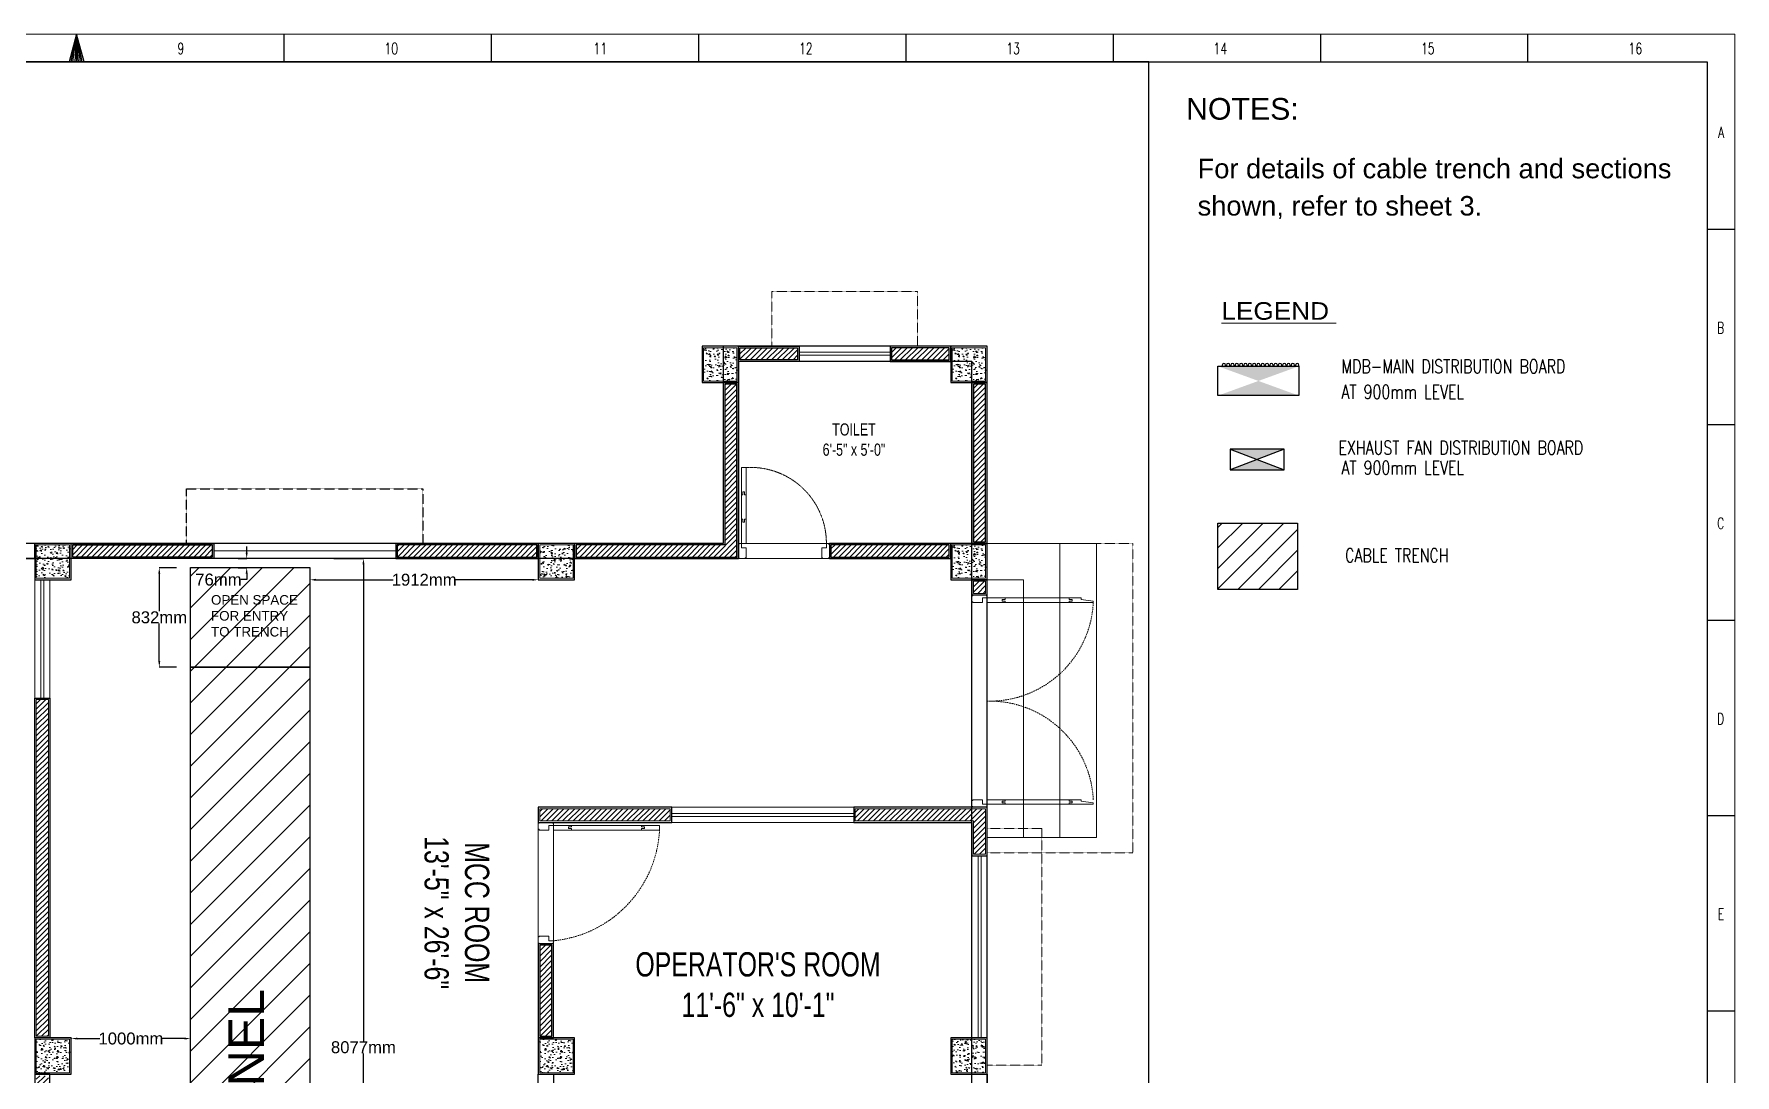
# Model space of a CAD drawing. Header units: inches. Extents: x -105538 to 282818, y -14900 to 167410.
# Drawn here: x -55715 to -41470, y 14316 to 23033 of the extents above; entities that cross this region are included whole.
import ezdxf

# ---------------------------------------------------------------- set-up
doc = ezdxf.new("R2010")
doc.units = ezdxf.units.IN
doc.header["$MEASUREMENT"] = 0
for name, pattern in [('DASH', [0.35, 0.25, -0.1]), ('DASHED', [0.75, 0.5, -0.25]), ('PHANTOMX2', [5, 2.5, -0.5, 0.5, -0.5, 0.5, -0.5])]:
    doc.linetypes.add(name, pattern=pattern)
doc.layers.get('Defpoints').update_dxf_attribs({"lineweight": 0})
for name, color, linetype in [('COLLUM', 1, 'Continuous'), ('Panels', 1, 'Continuous'), ('TEG BORDER', 7, 'Continuous'), ('wall 05', 3, 'Continuous')]:
    doc.layers.add(name, color=color, linetype=linetype)
for name, color, linetype, lineweight in [('dim-8', 18, 'Continuous', 15), ('DOOR', 115, 'Continuous', 15), ('E-Legend', 7, 'Continuous', 30), ('E-MDB', 1, 'Continuous', 30), ('Glass', 142, 'Continuous', 9), ('grid', 9, 'Continuous', 13), ('HACTH', 8, 'Continuous', 9), ('Parapet', 6, 'Continuous', 15), ('Plaster Line', 5, 'Continuous', 15), ('Stair', 86, 'Continuous', 18), ('Sunshed', 5, 'Continuous', 15), ('WINDOW', 140, 'Continuous', 9)]:
    doc.layers.add(name, color=color, linetype=linetype, lineweight=lineweight)
doc.styles.get("Standard").update_dxf_attribs({"font": 'arial.ttf'})
doc.styles.add('Swiss721', font='swisscl.ttf')
doc.styles.add('TAVE1', font='ROMANS.shx', dxfattribs={"width": 0.75})
doc.styles.add('TEG BORDER', font='txt_qlt.shx', dxfattribs={"width": 0.7, "bigfont": 'hztxt.shx'})
doc.styles.add('TIMES', font='ARIALN.TTF')
doc.dimstyles.get("Standard").update_dxf_attribs({"dimtxt": 100, "dimasz": 50, "dimexe": 0.18, "dimexo": 0.0625, "dimgap": 0.09, "dimtad": 0, "dimtih": 1, "dimtoh": 1, "dimdec": 0, "dimzin": 0, "dimdsep": 46, "dimtxsty": 'Standard', "dimcen": 0.09, "dimadec": 0, "dimazin": 0, "dimtfac": 1, "dimtdec": 0, "dimtofl": 0, "dimtmove": 0, "dimatfit": 3, "dimfxl": 1, "dimtolj": 1, "dimtzin": 0, "dimarcsym": 0})
pattern_1 = [(45, (-3609729.135, -4345415.175), (-22.4506403, 22.4506403), [])]

# ---------------------------------------------------------------- blocks, each defined once
blk = doc.blocks.new('A$C0AFB10A6')
at = {"layer": 'Defpoints'}
for points in [[(0.25, 72), (0.25, 71.75), (0, 71.75), (0, 72)], [(5, 72), (5, 71.75), (4.75, 71.75), (4.75, 72)], [(0.25, 2), (0.25, 2.25), (0, 2.25), (0, 2)], [(5, 2), (5, 2.25), (4.75, 2.25), (4.75, 2)]]:
    blk.add_lwpolyline(points, close=True, dxfattribs=at)
at = {"layer": 'DOOR'}
for points in [[(5, 71), (3.5, 71), (3.5, 69.5), (0.25, 69.5), (0.25, 69.75), (0, 69.75), (0, 71.75), (0.25, 71.75), (0.25, 72), (4.75, 72), (4.75, 71.75), (5, 71.75), (5, 71)], [(10, 70.25), (10, 70), (11, 70), (11, 69.5), (5, 69.5), (5, 71), (11, 71), (11, 70.5), (10, 70.5), (10, 70.25), (10, 70.5), (11, 70.5), (11, 71), (32, 71), (32, 70.5), (33, 70.5), (33, 70), (32, 70), (32, 69.5), (11, 69.5), (40, 69.5), (40, 70), (35.99, 70.5), (35.99, 71), (32, 71)], [(5, 3), (3.5, 3), (3.5, 4.5), (0.25, 4.5), (0.25, 4.25), (0, 4.25), (0, 2.25), (0.25, 2.25), (0.25, 2), (4.75, 2), (4.75, 2.25), (5, 2.25), (5, 3)], [(10, 3.75), (10, 3.5), (11, 3.5), (11, 3), (5, 3), (5, 4.5), (11, 4.5), (11, 4), (10, 4), (10, 3.75), (10, 4), (11, 4), (11, 4.5), (32, 4.5), (32, 4), (33, 4), (33, 3.5), (32, 3.5), (32, 3), (11, 3), (40, 3), (40, 3.5), (35.99, 4), (35.99, 4.5), (32, 4.5)]]:
    blk.add_lwpolyline(points, dxfattribs=at)
at = {"layer": 'DOOR', "linetype": 'DASHED', "lineweight": 0}
for centre, start, end in [((5.83, 71.2), 268.6039, 357.1539), ((5.83, 2.8), 2.8461, 91.3961)]:
    blk.add_arc(centre, 34.21, start, end, dxfattribs=at)
at = {"layer": 'HACTH', "lineweight": 0, "ltscale": 10}
for p, q in [((0, 3.03), (0, 69.75)), ((5, 3), (5, 71))]:
    blk.add_line(p, q, dxfattribs=at)
blk = doc.blocks.new('A$C5AAA0143')
at = {"layer": 'Defpoints'}
for points in [[(-39.75, 5), (-40, 5), (-40, 4.75), (-39.75, 4.75)], [(-39.75, 0.25), (-40, 0.25), (-40, 0), (-39.75, 0)], [(0, 5), (-0.25, 5), (-0.25, 4.75), (0, 4.75)], [(0, 0.25), (-0.25, 0.25), (-0.25, 0), (0, 0)]]:
    blk.add_lwpolyline(points, close=True, dxfattribs=at)
at = {"layer": 'DOOR'}
for points in [[(-1.75, 10), (-2, 10), (-2, 11), (-2.5, 11), (-2.5, 5), (-1, 5), (-1, 11), (-1.5, 11), (-1.5, 10), (-1.75, 10), (-1.5, 10), (-1.5, 11), (-1, 11), (-1, 33.99), (-1.5, 33.99), (-1.5, 34.99), (-2, 34.99), (-2, 33.99), (-2.5, 33.99), (-2.5, 11), (-2.5, 39.99), (-1, 39.99), (-1, 33.99)], [(-39, 5), (-39, 3.5), (-37.5, 3.5), (-37.5, 0.25), (-37.75, 0.25), (-37.75, 0), (-39.75, 0), (-39.75, 0.25), (-40, 0.25), (-40, 4.75), (-39.75, 4.75), (-39.75, 5), (-39, 5)], [(-1, 5), (-1, 3.5), (-2.5, 3.5), (-2.5, 0.25), (-2.25, 0.25), (-2.25, 0), (-0.25, 0), (-0.25, 0.25), (0, 0.25), (0, 4.75), (-0.25, 4.75), (-0.25, 5), (-1, 5)]]:
    blk.add_lwpolyline(points, dxfattribs=at)
at = {"layer": 'DOOR', "linetype": 'DASHED', "lineweight": 0}
blk.add_arc((-0.49, 1.36), 38.68, 92.9729, 174.603, dxfattribs=at)
at = {"layer": 'HACTH', "lineweight": 0, "ltscale": 10}
for p, q in [((-1.5, 5), (-39, 5)), ((-2.25, 0), (-37.75, 0))]:
    blk.add_line(p, q, dxfattribs=at)
blk = doc.blocks.new('252 BORDER A2')
for p, q in [((297, 420), (297, 415)), ((334.12, 420), (334.12, 415)), ((371.25, 420), (371.25, 415)), ((408.37, 420), (408.37, 415)), ((445.5, 420), (445.5, 415)), ((482.62, 420), (482.62, 415)), ((519.75, 420), (519.75, 415)), ((556.87, 420), (556.87, 415)), ((594, 385), (589, 385)), ((594, 350), (589, 350)), ((594, 315), (589, 315)), ((594, 280), (589, 280)), ((594, 245), (589, 245))]:
    blk.add_line(p, q)
at = {"linetype": 'Continuous'}
blk.add_line((489, 415), (5, 415), dxfattribs=at)
at = {"color": 5, "lineweight": 15}
blk.add_lwpolyline([(0, 420), (594, 420), (594, 0), (0, 0)], close=True, dxfattribs=at)
blk.add_lwpolyline([(297, 420), (295.66, 415), (298.34, 415), (297, 420), (296, 415), (296.33, 415), (297, 420), (296.67, 415), (297.33, 415), (297, 420), (297.67, 415), (298, 415), (297, 420)])
blk.add_lwpolyline([(5, 415), (589, 415), (589, 5), (5, 5)], close=True)
at = {"layer": 'TEG BORDER'}
blk.add_line((489, 116), (489, 415), dxfattribs=at)
at = {"char_height": 2, "width": 2, "style": 'TEG BORDER'}
for s, insert, attachment_point in [('9', (315.05, 418.41), 1), ('\\pi2.2204e-016;10', (352.17, 418.41), 1), ('\\pi0.3;11', (389.3, 418.41), 1), ('\\pi2.2204e-016;12', (426.42, 418.41), 1), ('\\pi2.2204e-016;13', (463.55, 418.41), 1), ('\\pi-0.033333;14', (500.67, 418.41), 1), ('\\pi2.2204e-016;15', (537.8, 418.41), 1), ('\\pi0.033333;16', (574.92, 418.41), 1), ('A', (592.09, 403.39), 3), ('B', (592.09, 368.39), 3), ('C', (592.09, 333.39), 3), ('D', (592.09, 298.39), 3), ('E', (592.09, 263.39), 3)]:
    blk.add_mtext(s, dxfattribs=dict(at, insert=insert, attachment_point=attachment_point))
blk = doc.blocks.new('*D20')
at = {"color": 0, "lineweight": -2, "transparency": 16777216}
for p, q in [((-53404, 18463), (-53404, 18463)), ((-53354, 18463), (-52708, 18463)), ((-51543, 18463), (-52189, 18463)), ((-51493, 18463), (-51493, 18463))]:
    blk.add_line(p, q, dxfattribs=at)
at = {"color": 0, "transparency": 16777216}
for points in [[(-53354, 18471), (-53354, 18454), (-53404, 18463)], [(-51543, 18471), (-51543, 18454), (-51493, 18463)]]:
    blk.add_solid(points, dxfattribs=at)
at = {"layer": 'Defpoints', "color": 0, "transparency": 16777216}
for p in [(-53404, 18463), (-51493, 18463), (-51493, 18463)]:
    blk.add_point(p, dxfattribs=at)
at = {"color": 0, "transparency": 16777216, "insert": (-52448, 18463), "char_height": 100, "attachment_point": 5}
blk.add_mtext('\\A1;1912mm', dxfattribs=at)
blk = doc.blocks.new('*D22')
at = {"color": 0, "lineweight": -2, "transparency": 16777216}
for p, q in [((-54521, 18564), (-54666, 18564)), ((-54666, 18514), (-54666, 18199)), ((-54666, 17782), (-54666, 18097)), ((-54523, 17732), (-54666, 17732))]:
    blk.add_line(p, q, dxfattribs=at)
at = {"color": 0, "transparency": 16777216}
for points in [[(-54675, 18514), (-54658, 18514), (-54666, 18564)], [(-54675, 17782), (-54658, 17782), (-54666, 17732)]]:
    blk.add_solid(points, dxfattribs=at)
at = {"layer": 'Defpoints', "color": 0, "transparency": 16777216}
for p in [(-54521, 18564), (-54666, 17732), (-54523, 17732)]:
    blk.add_point(p, dxfattribs=at)
at = {"color": 0, "transparency": 16777216, "insert": (-54666, 18148), "char_height": 100, "attachment_point": 5}
blk.add_mtext('\\A1;832mm', dxfattribs=at)
blk = doc.blocks.new('*D23')
at = {"color": 0, "lineweight": -2, "transparency": 16777216}
for p, q in [((-53204, 18641), (-52957, 18641)), ((-52957, 18591), (-52957, 14599)), ((-52957, 10613), (-52957, 14497)), ((-53204, 10563), (-52957, 10563))]:
    blk.add_line(p, q, dxfattribs=at)
at = {"color": 0, "transparency": 16777216}
for points in [[(-52965, 18591), (-52948, 18591), (-52957, 18641)], [(-52965, 10613), (-52948, 10613), (-52957, 10563)]]:
    blk.add_solid(points, dxfattribs=at)
at = {"layer": 'Defpoints', "color": 0, "transparency": 16777216}
for p in [(-53204, 18641), (-53204, 10563), (-52957, 10563)]:
    blk.add_point(p, dxfattribs=at)
at = {"color": 0, "transparency": 16777216, "insert": (-52957, 14548), "char_height": 100, "attachment_point": 5}
blk.add_mtext('\\A1;8077mm', dxfattribs=at)
blk = doc.blocks.new('*D24')
at = {"color": 0, "lineweight": -2, "transparency": 16777216}
for p, q in [((-55404, 14627), (-55404, 14621)), ((-55354, 14621), (-55164, 14621)), ((-54454, 14621), (-54644, 14621)), ((-54404, 14621), (-54404, 14621))]:
    blk.add_line(p, q, dxfattribs=at)
at = {"color": 0, "transparency": 16777216}
for points in [[(-55354, 14629), (-55354, 14613), (-55404, 14621)], [(-54454, 14629), (-54454, 14613), (-54404, 14621)]]:
    blk.add_solid(points, dxfattribs=at)
at = {"layer": 'Defpoints', "color": 0, "transparency": 16777216}
for p in [(-55404, 14627), (-54404, 14621), (-54404, 14621)]:
    blk.add_point(p, dxfattribs=at)
at = {"color": 0, "transparency": 16777216, "insert": (-54904, 14621), "char_height": 100, "attachment_point": 5}
blk.add_mtext('\\A1;1000mm', dxfattribs=at)
blk = doc.blocks.new('*D76')
at = {"color": 0, "lineweight": -2, "transparency": 16777216}
for p, q in [((-53934, 18691), (-53934, 18741)), ((-54007, 18641), (-53934, 18641)), ((-54007, 18564), (-53934, 18564)), ((-53934, 18464), (-53984, 18464)), ((-53934, 18514), (-53934, 18464))]:
    blk.add_line(p, q, dxfattribs=at)
at = {"color": 0, "transparency": 16777216}
for points in [[(-53943, 18691), (-53926, 18691), (-53934, 18641)], [(-53943, 18514), (-53926, 18514), (-53934, 18564)]]:
    blk.add_solid(points, dxfattribs=at)
at = {"layer": 'Defpoints', "color": 0, "transparency": 16777216}
for p in [(-54007, 18641), (-54007, 18564), (-53934, 18564)]:
    blk.add_point(p, dxfattribs=at)
at = {"color": 0, "transparency": 16777216, "insert": (-54171, 18464), "char_height": 100, "attachment_point": 5}
blk.add_mtext('\\A1;76mm', dxfattribs=at)

msp = doc.modelspace()

# ---------------------------------------------------------------- hatches: boundary and pattern name
h = msp.add_hatch(color=252)
h.dxf.hatch_style = 1
h.paths.add_polyline_path([(-45244.6, 19555.2), (-45696.7, 19555.2), (-45471.1, 19469)])
h.paths.add_polyline_path([(-45471.1, 19469), (-45698.5, 19382.5), (-45244.6, 19382.5)])
h = msp.add_hatch()
h.set_pattern_fill('ANSI31', color=6, scale=972)
h.set_pattern_definition([(45, (-63909.18, 8353.83), (-85.9135, 85.9135), [])])
h.paths.add_polyline_path([(-45800.7, 18938.3), (-45132.8, 18938.3), (-45132.8, 18382.3), (-45800.7, 18382.3)])
h = msp.add_hatch()
h.set_pattern_fill('ANSI31', color=6, scale=1500)
h.set_pattern_definition([(45, (-74652.28, 8056.37), (-132.5825, 132.5825), [])])
h.paths.add_polyline_path([(-54404.2, 17732.1), (-53404.2, 17732.1), (-53404.2, 10563.4), (-54404.2, 10563.4)])
h.paths.add_polyline_path([(-54404.2, 18564.4), (-53404.2, 18564.4), (-53404.2, 17732.1), (-54404.2, 17732.1)])
at = {"layer": 'HACTH', "lineweight": 0}
h = msp.add_hatch(dxfattribs=at)
h.set_pattern_fill('ANSI31', color=256, scale=254, style=0)
h.set_pattern_definition(pattern_1)
h.paths.add_polyline_path([(-47746.1, 18450.1), (-47847.7, 18450.1), (-47847.7, 18348.5), (-47746.1, 18348.5)])
h.paths.add_polyline_path([(-47746.1, 20101.1), (-47847.7, 20101.1), (-47847.7, 18780.3), (-47746.1, 18780.3)])
h.paths.add_polyline_path([(-48533.5, 20304.3), (-48050.9, 20304.3), (-48050.9, 20405.9), (-48533.5, 20405.9)])
h.paths.add_polyline_path([(-49803.5, 20405.9), (-49803.5, 20304.3), (-49320.9, 20304.3), (-49320.9, 20405.9)])
h.paths.add_polyline_path([(-49828.9, 20101.1), (-49930.5, 20101.1), (-49930.5, 18754.9), (-51175.1, 18754.9), (-51175.1, 18653.3), (-49828.9, 18653.3)])
h = msp.add_hatch(dxfattribs=at)
h.set_pattern_fill('AR-CONC', color=256, scale=12.7, style=0)
h.set_pattern_definition([(50, (-3493985.42, -4370818.04), (91.0920432, -7.9695211), [9.525, -104.775]), (355, (-3493985.42, -4370818.04), (-17.6214194, 95.528401), [7.62, -83.82]), (100.4514, (-3493977.83, -4370818.71), (73.4706915, 87.5588218), [8.0950041, -89.0450482]), (46.1842, (-3493985.42, -4370792.64), (135.5396132, -21.0209148), [14.2875, -157.1625]), (96.6356, (-3493974.12, -4370794.4), (118.7021636, 123.7129696), [12.1425066, -133.567551]), (351.1842, (-3493985.42, -4370792.64), (118.702067, 123.7130623), [11.43, -125.73]), (21, (-3493972.72, -4370798.99), (75.8071956, -51.1325991), [9.525, -104.775]), (326, (-3493972.72, -4370798.99), (30.9010472, 92.0940557), [7.62, -83.82]), (71.4514, (-3493966.4, -4370803.25), (106.7082738, 40.9613731), [8.0950041, -89.0450482]), (37.5, (-3493985.42, -4370818.042), (1.54430163, 42.27751944), [0, -82.804, 0, -85.09, 0, -84.1375]), (7.5, (-3493985.42, -4370818.04), (33.40983126, 50.0902874), [0, -48.514, 0, -80.899, 0, -32.0675]), (327.5, (-3494013.74, -4370818.042), (67.7954494, -2.8644687), [0, -31.75, 0, -99.06, 0, -131.445]), (317.5, (-3494026.44, -4370818.04), (74.0646435, 12.71333276), [0, -41.275, 0, -65.786, 0, -93.345])])
h.paths.add_polyline_path([(-50108.3, 20126.5), (-49828.9, 20126.5), (-49828.9, 20405.9), (-50108.3, 20405.9)])
h = msp.add_hatch(dxfattribs=at)
h.set_pattern_fill('AR-CONC', color=256, scale=12.7, style=0)
h.set_pattern_definition([(50, (-3491902.62, -4370818.04), (91.0920432, -7.9695211), [9.525, -104.775]), (355, (-3491902.62, -4370818.04), (-17.6214194, 95.528401), [7.62, -83.82]), (100.4514, (-3491895.03, -4370818.71), (73.4706915, 87.5588218), [8.0950041, -89.0450482]), (46.1842, (-3491902.62, -4370792.64), (135.5396132, -21.0209148), [14.2875, -157.1625]), (96.6356, (-3491891.32, -4370794.4), (118.7021636, 123.7129696), [12.1425066, -133.567551]), (351.1842, (-3491902.62, -4370792.64), (118.702067, 123.7130623), [11.43, -125.73]), (21, (-3491889.92, -4370798.99), (75.8071956, -51.1325991), [9.525, -104.775]), (326, (-3491889.92, -4370798.99), (30.9010472, 92.0940557), [7.62, -83.82]), (71.4514, (-3491883.6, -4370803.25), (106.7082738, 40.9613731), [8.0950041, -89.0450482]), (37.5, (-3491902.62, -4370818.042), (1.54430163, 42.27751944), [0, -82.804, 0, -85.09, 0, -84.1375]), (7.5, (-3491902.62, -4370818.04), (33.40983126, 50.0902874), [0, -48.514, 0, -80.899, 0, -32.0675]), (327.5, (-3491930.94, -4370818.042), (67.7954494, -2.8644687), [0, -31.75, 0, -99.06, 0, -131.445]), (317.5, (-3491943.64, -4370818.04), (74.0646435, 12.71333276), [0, -41.275, 0, -65.786, 0, -93.345])])
h.paths.add_polyline_path([(-48025.5, 20126.5), (-47746.1, 20126.5), (-47746.1, 20405.9), (-48025.5, 20405.9)])
h = msp.add_hatch(dxfattribs=at)
h.set_pattern_fill('AR-CONC', color=256, scale=12.7, style=0)
h.set_pattern_definition([(50, (-3632087.375, -4345516.775), (91.0920432, -7.9695211), [9.525, -104.775]), (355, (-3632087.375, -4345516.78), (-17.6214194, 95.528401), [7.62, -83.82]), (100.4514, (-3632079.78, -4345517.44), (73.4706915, 87.5588218), [8.0950041, -89.0450482]), (46.1842, (-3632087.37, -4345491.38), (135.5396132, -21.0209148), [14.2875, -157.1625]), (96.6356, (-3632076.08, -4345493.13), (118.7021636, 123.7129696), [12.1425066, -133.567551]), (351.1842, (-3632087.37, -4345491.38), (118.702067, 123.7130623), [11.43, -125.73]), (21, (-3632074.675, -4345497.725), (75.8071956, -51.1325991), [9.525, -104.775]), (326, (-3632074.675, -4345497.73), (30.9010472, 92.0940557), [7.62, -83.82]), (71.4514, (-3632068.36, -4345501.99), (106.7082738, 40.9613731), [8.0950041, -89.0450482]), (37.5, (-3632087.375, -4345516.775), (1.54430163, 42.27751944), [0, -82.804, 0, -85.09, 0, -84.1375]), (7.5, (-3632087.375, -4345516.775), (33.40983126, 50.0902874), [0, -48.514, 0, -80.899, 0, -32.0675]), (327.5, (-3632115.696, -4345516.775), (67.7954494, -2.86446871), [0, -31.75, 0, -99.06, 0, -131.445]), (317.5, (-3632128.396, -4345516.775), (74.0646435, 12.71333276), [0, -41.275, 0, -65.786, 0, -93.345])])
h.paths.add_polyline_path([(-55556.6, 18640.6), (-55556.6, 18754.9), (-55696.3, 18754.9), (-55696.3, 18640.6)])
h.paths.add_polyline_path([(-55416.9, 18640.6), (-55416.9, 18754.9), (-55556.6, 18754.9), (-55556.6, 18640.6)])
h.paths.add_polyline_path([(-55556.6, 18475.5), (-55416.9, 18475.5), (-55416.9, 18640.6), (-55556.6, 18640.6)])
h.paths.add_polyline_path([(-55696.3, 18475.5), (-55556.6, 18475.5), (-55556.6, 18640.6), (-55696.3, 18640.6)])
h = msp.add_hatch(dxfattribs=at)
h.set_pattern_fill('ANSI31', color=256, scale=254, style=0)
h.set_pattern_definition(pattern_1)
h.paths.add_polyline_path([(-51505.3, 18754.9), (-52673.7, 18754.9), (-52673.7, 18653.3), (-51505.3, 18653.3)])
h.paths.add_polyline_path([(-55391.5, 18653.3), (-54223.1, 18653.3), (-54223.1, 18754.9), (-55391.5, 18754.9)])
h = msp.add_hatch(dxfattribs=at)
h.set_pattern_fill('AR-CONC', color=256, scale=12.7, style=0)
h.set_pattern_definition([(50, (-3491166.02, -4372469.04), (91.0920432, -7.9695211), [9.525, -104.775]), (355, (-3491166.02, -4372469.04), (-17.6214194, 95.528401), [7.62, -83.82]), (100.4514, (-3491158.43, -4372469.71), (73.4706915, 87.5588218), [8.0950041, -89.0450482]), (46.1842, (-3491166.02, -4372443.64), (135.5396132, -21.0209148), [14.2875, -157.1625]), (96.6356, (-3491154.72, -4372445.4), (118.7021636, 123.7129696), [12.1425066, -133.567551]), (351.1842, (-3491166.02, -4372443.64), (118.702067, 123.7130623), [11.43, -125.73]), (21, (-3491153.32, -4372449.99), (75.8071956, -51.1325991), [9.525, -104.775]), (326, (-3491153.32, -4372449.99), (30.9010472, 92.0940557), [7.62, -83.82]), (71.4514, (-3491147, -4372454.25), (106.7082738, 40.9613731), [8.0950041, -89.0450482]), (37.5, (-3491166.02, -4372469.042), (1.54430163, 42.27751944), [0, -82.804, 0, -85.09, 0, -84.1375]), (7.5, (-3491166.02, -4372469.04), (33.40983126, 50.0902874), [0, -48.514, 0, -80.899, 0, -32.0675]), (327.5, (-3491194.34, -4372469.042), (67.7954494, -2.8644687), [0, -31.75, 0, -99.06, 0, -131.445]), (317.5, (-3491207.04, -4372469.04), (74.0646435, 12.71333276), [0, -41.275, 0, -65.786, 0, -93.345])])
h.paths.add_polyline_path([(-51479.9, 18754.9), (-51479.9, 18475.5), (-51200.5, 18475.5), (-51200.5, 18754.9)])
h = msp.add_hatch(dxfattribs=at)
h.set_pattern_fill('ANSI31', color=256, scale=254, style=0)
h.set_pattern_definition([(45, (-3640393.175, -4345516.775), (-22.4506403, 22.4506403), [])])
h.paths.add_polyline_path([(-48050.9, 18754.9), (-49041.5, 18754.9), (-49041.5, 18653.3), (-48050.9, 18653.3)])
h = msp.add_hatch(dxfattribs=at)
h.set_pattern_fill('AR-CONC', color=256, scale=12.7, style=0)
h.set_pattern_definition([(50, (-3491902.62, -4372469.04), (91.0920432, -7.9695211), [9.525, -104.775]), (355, (-3491902.62, -4372469.04), (-17.6214194, 95.528401), [7.62, -83.82]), (100.4514, (-3491895.03, -4372469.71), (73.4706915, 87.5588218), [8.0950041, -89.0450482]), (46.1842, (-3491902.62, -4372443.64), (135.5396132, -21.0209148), [14.2875, -157.1625]), (96.6356, (-3491891.32, -4372445.4), (118.7021636, 123.7129696), [12.1425066, -133.567551]), (351.1842, (-3491902.62, -4372443.64), (118.702067, 123.7130623), [11.43, -125.73]), (21, (-3491889.92, -4372449.99), (75.8071956, -51.1325991), [9.525, -104.775]), (326, (-3491889.92, -4372449.99), (30.9010472, 92.0940557), [7.62, -83.82]), (71.4514, (-3491883.6, -4372454.25), (106.7082738, 40.9613731), [8.0950041, -89.0450482]), (37.5, (-3491902.62, -4372469.042), (1.54430163, 42.27751944), [0, -82.804, 0, -85.09, 0, -84.1375]), (7.5, (-3491902.62, -4372469.04), (33.40983126, 50.0902874), [0, -48.514, 0, -80.899, 0, -32.0675]), (327.5, (-3491930.94, -4372469.042), (67.7954494, -2.8644687), [0, -31.75, 0, -99.06, 0, -131.445]), (317.5, (-3491943.64, -4372469.04), (74.0646435, 12.71333276), [0, -41.275, 0, -65.786, 0, -93.345])])
h.paths.add_polyline_path([(-48025.5, 18475.5), (-47746.1, 18475.5), (-47746.1, 18754.9), (-48025.5, 18754.9)])
h = msp.add_hatch(dxfattribs=at)
h.set_pattern_fill('ANSI31', color=256, scale=254, style=0)
h.set_pattern_definition(pattern_1)
h.paths.add_polyline_path([(-55594.7, 17459.5), (-55696.3, 17459.5), (-55696.3, 14640.1), (-55594.7, 14640.1)])
h.paths.add_polyline_path([(-55696.3, 11744.5), (-55594.7, 11744.5), (-55594.7, 14309.9), (-55696.3, 14309.9)])
h = msp.add_hatch(dxfattribs=at)
h.set_pattern_fill('ANSI31', color=256, scale=254, style=0)
h.set_pattern_definition(pattern_1)
h.paths.add_polyline_path([(-51378.3, 15402.1), (-51479.9, 15402.1), (-51479.9, 14640.1), (-51378.3, 14640.1)])
h.paths.add_polyline_path([(-50387.7, 16443.5), (-50387.7, 16545.1), (-51479.9, 16545.1), (-51479.9, 16443.5)])
h.paths.add_polyline_path([(-48838.3, 16545.1), (-48838.3, 16443.5), (-47847.7, 16443.5), (-47847.7, 16164.1), (-47746.1, 16164.1), (-47746.1, 16545.1)])
h = msp.add_hatch(dxfattribs=at)
h.set_pattern_fill('AR-CONC', color=256, scale=12.7, style=0)
h.set_pattern_definition([(50, (-3495382.42, -4368049.44), (91.0920432, -7.9695211), [9.525, -104.775]), (355, (-3495382.42, -4368049.44), (-17.6214194, 95.528401), [7.62, -83.82]), (100.4514, (-3495374.83, -4368050.11), (73.4706915, 87.5588218), [8.0950041, -89.0450482]), (46.1842, (-3495382.42, -4368024.04), (135.5396132, -21.0209148), [14.2875, -157.1625]), (96.6356, (-3495371.12, -4368025.8), (118.7021636, 123.7129696), [12.1425066, -133.567551]), (351.1842, (-3495382.42, -4368024.04), (118.702067, 123.7130623), [11.43, -125.73]), (21, (-3495369.72, -4368030.39), (75.8071956, -51.1325991), [9.525, -104.775]), (326, (-3495369.72, -4368030.39), (30.9010472, 92.0940557), [7.62, -83.82]), (71.4514, (-3495363.4, -4368034.65), (106.7082738, 40.9613731), [8.0950041, -89.0450482]), (37.5, (-3495382.42, -4368049.442), (1.54430163, 42.27751944), [0, -82.804, 0, -85.09, 0, -84.1375]), (7.5, (-3495382.42, -4368049.44), (33.40983126, 50.0902874), [0, -48.514, 0, -80.899, 0, -32.0675]), (327.5, (-3495410.74, -4368049.442), (67.7954494, -2.8644687), [0, -31.75, 0, -99.06, 0, -131.445]), (317.5, (-3495423.44, -4368049.44), (74.0646435, 12.71333276), [0, -41.275, 0, -65.786, 0, -93.345])])
h.paths.add_polyline_path([(-55416.9, 14614.7), (-55696.3, 14614.7), (-55696.3, 14335.3), (-55416.9, 14335.3)])
h = msp.add_hatch(dxfattribs=at)
h.set_pattern_fill('AR-CONC', color=256, scale=12.7, style=0)
h.set_pattern_definition([(50, (-3491166.02, -4368049.44), (91.0920432, -7.9695211), [9.525, -104.775]), (355, (-3491166.02, -4368049.44), (-17.6214194, 95.528401), [7.62, -83.82]), (100.4514, (-3491158.43, -4368050.11), (73.4706915, 87.5588218), [8.0950041, -89.0450482]), (46.1842, (-3491166.02, -4368024.04), (135.5396132, -21.0209148), [14.2875, -157.1625]), (96.6356, (-3491154.72, -4368025.8), (118.7021636, 123.7129696), [12.1425066, -133.567551]), (351.1842, (-3491166.02, -4368024.04), (118.702067, 123.7130623), [11.43, -125.73]), (21, (-3491153.32, -4368030.39), (75.8071956, -51.1325991), [9.525, -104.775]), (326, (-3491153.32, -4368030.39), (30.9010472, 92.0940557), [7.62, -83.82]), (71.4514, (-3491147, -4368034.65), (106.7082738, 40.9613731), [8.0950041, -89.0450482]), (37.5, (-3491166.02, -4368049.442), (1.54430163, 42.27751944), [0, -82.804, 0, -85.09, 0, -84.1375]), (7.5, (-3491166.02, -4368049.44), (33.40983126, 50.0902874), [0, -48.514, 0, -80.899, 0, -32.0675]), (327.5, (-3491194.34, -4368049.442), (67.7954494, -2.8644687), [0, -31.75, 0, -99.06, 0, -131.445]), (317.5, (-3491207.04, -4368049.44), (74.0646435, 12.71333276), [0, -41.275, 0, -65.786, 0, -93.345])])
h.paths.add_polyline_path([(-51200.5, 14614.7), (-51479.9, 14614.7), (-51479.9, 14335.3), (-51200.5, 14335.3)])
h = msp.add_hatch(dxfattribs=at)
h.set_pattern_fill('AR-CONC', color=256, scale=12.7, style=0)
h.set_pattern_definition([(50, (-3491902.62, -4368049.44), (91.0920432, -7.9695211), [9.525, -104.775]), (355, (-3491902.62, -4368049.44), (-17.6214194, 95.528401), [7.62, -83.82]), (100.4514, (-3491895.03, -4368050.11), (73.4706915, 87.5588218), [8.0950041, -89.0450482]), (46.1842, (-3491902.62, -4368024.04), (135.5396132, -21.0209148), [14.2875, -157.1625]), (96.6356, (-3491891.32, -4368025.8), (118.7021636, 123.7129696), [12.1425066, -133.567551]), (351.1842, (-3491902.62, -4368024.04), (118.702067, 123.7130623), [11.43, -125.73]), (21, (-3491889.92, -4368030.39), (75.8071956, -51.1325991), [9.525, -104.775]), (326, (-3491889.92, -4368030.39), (30.9010472, 92.0940557), [7.62, -83.82]), (71.4514, (-3491883.6, -4368034.65), (106.7082738, 40.9613731), [8.0950041, -89.0450482]), (37.5, (-3491902.62, -4368049.442), (1.54430163, 42.27751944), [0, -82.804, 0, -85.09, 0, -84.1375]), (7.5, (-3491902.62, -4368049.44), (33.40983126, 50.0902874), [0, -48.514, 0, -80.899, 0, -32.0675]), (327.5, (-3491930.94, -4368049.442), (67.7954494, -2.8644687), [0, -31.75, 0, -99.06, 0, -131.445]), (317.5, (-3491943.64, -4368049.44), (74.0646435, 12.71333276), [0, -41.275, 0, -65.786, 0, -93.345])])
h.paths.add_polyline_path([(-48025.5, 14335.3), (-47746.1, 14335.3), (-47746.1, 14614.7), (-48025.5, 14614.7)])
at = {"layer": 'Panels'}
h = msp.add_hatch(color=256, dxfattribs=at)
h.dxf.hatch_style = 1
h.paths.add_polyline_path([(-45461.3, 20127.9), (-45800.6, 20004.6), (-45122, 20004.6)])
h.paths.add_polyline_path([(-45800.6, 20251.2), (-45461.3, 20127.9), (-45122, 20251.2)])

# ---------------------------------------------------------------- linework, layer by layer
at = {"color": 252}
for p, q in [((-45244.6, 19555.2), (-45698.5, 19382.5)), ((-45696.7, 19555.2), (-45244.6, 19382.5))]:
    msp.add_line(p, q, dxfattribs=at)
msp.add_lwpolyline([(-45244.6, 19555.2), (-45698.5, 19555.2), (-45698.5, 19382.5), (-45244.6, 19382.5)], close=True, dxfattribs=at)
at = {"color": 6}
for points in [[(-45800.7, 18938.3), (-45132.8, 18938.3), (-45132.8, 18382.3), (-45800.7, 18382.3)], [(-54404.2, 18564.4), (-53404.2, 18564.4), (-53404.2, 17732.1), (-54404.2, 17732.1)], [(-54404.2, 17732.1), (-53404.2, 17732.1), (-53404.2, 10563.4), (-54404.2, 10563.4)]]:
    msp.add_lwpolyline(points, close=True, dxfattribs=at)
at = {"layer": 'COLLUM', "linetype": 'Continuous', "ltscale": 10}
for points in [[(-50121, 20113.8), (-49816.2, 20113.8), (-49816.2, 20418.6), (-50121, 20418.6)], [(-48038.2, 20113.8), (-47733.4, 20113.8), (-47733.4, 20418.6), (-48038.2, 20418.6)], [(-55709, 18462.8), (-55404.2, 18462.8), (-55404.2, 18767.6), (-55709, 18767.6)], [(-51492.6, 18462.8), (-51187.8, 18462.8), (-51187.8, 18767.6), (-51492.6, 18767.6)], [(-48038.2, 18462.8), (-47733.4, 18462.8), (-47733.4, 18767.6), (-48038.2, 18767.6)], [(-55709, 14322.6), (-55404.2, 14322.6), (-55404.2, 14627.4), (-55709, 14627.4)], [(-51492.6, 14322.6), (-51187.8, 14322.6), (-51187.8, 14627.4), (-51492.6, 14627.4)], [(-48038.2, 14322.6), (-47733.4, 14322.6), (-47733.4, 14627.4), (-48038.2, 14627.4)]]:
    msp.add_lwpolyline(points, close=True, dxfattribs=at)
at = {"layer": 'Defpoints'}
for points in [[(-49816.2, 18767.6), (-49809.9, 18767.6), (-49809.9, 18761.2), (-49816.2, 18761.2)], [(-49060.6, 18767.6), (-49054.2, 18767.6), (-49054.2, 18761.2), (-49060.6, 18761.2)], [(-49060.6, 18767.6), (-49054.2, 18767.6), (-49054.2, 18761.2), (-49060.6, 18761.2)], [(-49816.2, 18646.9), (-49809.9, 18646.9), (-49809.9, 18640.6), (-49816.2, 18640.6)], [(-49060.6, 18646.9), (-49054.2, 18646.9), (-49054.2, 18640.6), (-49060.6, 18640.6)]]:
    msp.add_lwpolyline(points, close=True, dxfattribs=at)
at = {"layer": 'DOOR'}
for points in [[(-49771.8, 18945.4), (-49765.4, 18945.4), (-49765.4, 18970.8), (-49752.7, 18970.8), (-49752.7, 18767.6), (-49790.8, 18767.6), (-49790.8, 18970.8), (-49778.1, 18970.8), (-49778.1, 18945.4), (-49771.8, 18945.4), (-49778.1, 18945.4), (-49778.1, 18970.8), (-49790.8, 18970.8), (-49790.8, 19174), (-49778.1, 19174), (-49778.1, 19199.4), (-49765.4, 19199.4), (-49765.4, 19174), (-49752.7, 19174), (-49752.7, 18970.8), (-49752.7, 19402.6), (-49790.8, 19402.6), (-49790.8, 19174)], [(-49790.8, 18767.6), (-49790.8, 18729.5), (-49752.7, 18729.5), (-49752.7, 18646.9), (-49759.1, 18646.9), (-49759.1, 18640.6), (-49809.9, 18640.6), (-49809.9, 18646.9), (-49816.2, 18646.9), (-49816.2, 18761.2), (-49809.9, 18761.2), (-49809.9, 18767.6), (-49790.8, 18767.6)], [(-49079.6, 18767.6), (-49079.6, 18729.5), (-49117.7, 18729.5), (-49117.7, 18646.9), (-49111.4, 18646.9), (-49111.4, 18640.6), (-49060.6, 18640.6), (-49060.6, 18646.9), (-49054.2, 18646.9), (-49054.2, 18761.2), (-49060.6, 18761.2), (-49060.6, 18767.6), (-49079.6, 18767.6)]]:
    msp.add_lwpolyline(points, dxfattribs=at)
at = {"layer": 'DOOR', "linetype": 'DASHED'}
msp.add_arc((-49713.8, 18769.6), 634.2, 359.81918, 93.5175, dxfattribs=at)
at = {"layer": 'Glass'}
for points in [[(-49308.2, 20367.8), (-48546.2, 20367.8)], [(-49308.2, 20342.4), (-48546.2, 20342.4)], [(-55658.2, 17472.2), (-55658.2, 18462.8)], [(-55632.8, 17472.2), (-55632.8, 18462.8)], [(-48851, 16507), (-50375, 16507)], [(-48851, 16481.6), (-50375, 16481.6)], [(-47809.6, 16151.4), (-47809.6, 14627.4)], [(-47784.2, 16151.4), (-47784.2, 14627.4)]]:
    msp.add_lwpolyline(points, dxfattribs=at)
at = {"layer": 'Glass', "ltscale": 10}
msp.add_lwpolyline([(-54210.4, 18767.6), (-52686.4, 18767.6), (-52686.4, 18704.1), (-54210.4, 18704.1)], close=True, dxfattribs=at)
at = {"layer": 'grid', "linetype": 'PHANTOMX2', "ltscale": 0.2}
msp.add_lwpolyline([(-47860.4, 14322.6), (-47860.4, 16380)], dxfattribs=at)
at = {"layer": 'HACTH', "ltscale": 10}
for p, q in [((-49778.1, 18767.6), (-49079.6, 18767.6)), ((-49759.1, 18640.6), (-49111.4, 18640.6))]:
    msp.add_line(p, q, dxfattribs=at)
at = {"layer": 'Panels'}
msp.add_lwpolyline([(-45122, 20004.6), (-45800.6, 20004.6), (-45800.6, 20251.2), (-45122, 20251.2)], close=True, dxfattribs=at)
for points in [[(-45735.8, 20251.2), (-45735.8, 20259.8, 1), (-45764.7, 20259.8), (-45764.7, 20251.2)], [(-45699.9, 20251.2), (-45699.9, 20259.8, 1), (-45728.8, 20259.8), (-45728.8, 20251.2)], [(-45663.6, 20251.2), (-45663.6, 20259.8, 1), (-45692.5, 20259.8), (-45692.5, 20251.2)], [(-45627.4, 20251.2), (-45627.4, 20259.8, 1), (-45656.2, 20259.8), (-45656.2, 20251.2)], [(-45591.4, 20251.2), (-45591.4, 20259.8, 1), (-45620.3, 20259.8), (-45620.3, 20251.2)], [(-45555.2, 20251.2), (-45555.2, 20259.8, 1), (-45584, 20259.8), (-45584, 20251.2)], [(-45519.2, 20251.2), (-45519.2, 20259.8, 1), (-45548.1, 20259.8), (-45548.1, 20251.2)], [(-45483, 20251.2), (-45483, 20259.8, 1), (-45511.9, 20259.8), (-45511.9, 20251.2)], [(-45447.1, 20251.2), (-45447.1, 20259.8, 1), (-45475.9, 20259.8), (-45475.9, 20251.2)], [(-45410.8, 20251.2), (-45410.8, 20259.8, 1), (-45439.7, 20259.8), (-45439.7, 20251.2)], [(-45374.9, 20251.2), (-45374.9, 20259.8, 1), (-45403.7, 20259.8), (-45403.7, 20251.2)], [(-45338.2, 20251.2), (-45338.2, 20259.8, 1), (-45367.1, 20259.8), (-45367.1, 20251.2)], [(-45302.3, 20251.2), (-45302.3, 20259.8, 1), (-45331.2, 20259.8), (-45331.2, 20251.2)], [(-45266.4, 20251.2), (-45266.4, 20259.8, 1), (-45295.3, 20259.8), (-45295.3, 20251.2)], [(-45230.3, 20251.2), (-45230.3, 20259.8, 1), (-45259.1, 20259.8), (-45259.1, 20251.2)], [(-45194.2, 20251.2), (-45194.2, 20259.8, 1), (-45223.1, 20259.8), (-45223.1, 20251.2)], [(-45158.8, 20251.2), (-45158.8, 20259.8, 1), (-45187.7, 20259.8), (-45187.7, 20251.2)], [(-45122, 20251.2), (-45122, 20259.8, 1), (-45150.9, 20259.8), (-45150.9, 20251.2)]]:
    msp.add_lwpolyline(points, format="xyb", dxfattribs=at)
at = {"layer": 'Parapet', "color": 252, "lineweight": -3}
for points in [[(-68256.6, 10436.4), (-47733.4, 10436.4), (-47733.4, 20418.6), (-49943.2, 20418.6), (-49943.2, 18767.6), (-68256.6, 18767.6)], [(-68129.6, 10563.4), (-47860.4, 10563.4), (-47860.4, 20291.6), (-49816.2, 20291.6), (-49816.2, 18640.6), (-68129.6, 18640.6)]]:
    msp.add_lwpolyline(points, close=True, dxfattribs=at)
at = {"layer": 'Plaster Line'}
for points in [[(-50108.3, 20126.5), (-49828.9, 20126.5), (-49828.9, 20405.9), (-50108.3, 20405.9)], [(-48025.5, 20126.5), (-47746.1, 20126.5), (-47746.1, 20405.9), (-48025.5, 20405.9)], [(-55696.3, 18475.5), (-55416.9, 18475.5), (-55416.9, 18754.9), (-55696.3, 18754.9)], [(-51479.9, 18475.5), (-51200.5, 18475.5), (-51200.5, 18754.9), (-51479.9, 18754.9)], [(-48025.5, 18475.5), (-47746.1, 18475.5), (-47746.1, 18754.9), (-48025.5, 18754.9)], [(-47746.1, 18450.1), (-47847.7, 18450.1), (-47847.7, 18348.5), (-47746.1, 18348.5)], [(-55594.7, 14640.1), (-55696.3, 14640.1), (-55696.3, 17459.5), (-55594.7, 17459.5)], [(-50387.7, 16545.1), (-51479.9, 16545.1), (-51479.9, 16443.5), (-50387.7, 16443.5)], [(-48838.3, 16545.1), (-48838.3, 16443.5), (-47847.7, 16443.5), (-47847.7, 16164.1), (-47746.1, 16164.1), (-47746.1, 16545.1)], [(-55696.3, 14335.3), (-55416.9, 14335.3), (-55416.9, 14614.7), (-55696.3, 14614.7)], [(-51479.9, 14335.3), (-51200.5, 14335.3), (-51200.5, 14614.7), (-51479.9, 14614.7)], [(-48025.5, 14335.3), (-47746.1, 14335.3), (-47746.1, 14614.7), (-48025.5, 14614.7)]]:
    msp.add_lwpolyline(points, close=True, dxfattribs=at)
at = {"layer": 'Plaster Line', "color": 252, "lineweight": -3}
for points in [[(-49320.9, 20304.3), (-49803.5, 20304.3), (-49803.5, 20405.9), (-49320.9, 20405.9), (-49320.9, 20304.3)], [(-48533.5, 20304.3), (-48050.9, 20304.3), (-48050.9, 20405.9), (-48533.5, 20405.9), (-48533.5, 20304.3)], [(-49828.9, 20101.1), (-49930.5, 20101.1), (-49930.5, 18754.9), (-51175.1, 18754.9), (-51175.1, 18653.3), (-49828.9, 18653.3)], [(-47746.1, 20101.1), (-47847.7, 20101.1), (-47847.7, 18780.3), (-47746.1, 18780.3)], [(-55391.5, 18754.9), (-54223.1, 18754.9), (-54223.1, 18653.3), (-55391.5, 18653.3)], [(-51505.3, 18754.9), (-52673.7, 18754.9), (-52673.7, 18653.3), (-51505.3, 18653.3)], [(-48050.9, 18754.9), (-49041.5, 18754.9), (-49041.5, 18653.3), (-48050.9, 18653.3)], [(-51378.3, 15402.1), (-51479.9, 15402.1), (-51479.9, 14640.1), (-51378.3, 14640.1)]]:
    msp.add_lwpolyline(points, close=True, dxfattribs=at)
at = {"layer": 'Stair', "linetype": 'Continuous', "ltscale": 10}
for points in [[(-47733.2, 16303.8), (-47123.6, 16303.8), (-47123.6, 18767.6), (-47733.4, 18767.6)], [(-47733.2, 16303.8), (-46818.8, 16303.8), (-46818.8, 18767.6), (-47733.4, 18767.6)], [(-47733.2, 16303.8), (-47733.2, 16303.8), (-47428.4, 16303.8), (-47428.4, 18462.8), (-47428.4, 18462.8), (-47733.4, 18462.8)]]:
    msp.add_lwpolyline(points, dxfattribs=at)
at = {"layer": 'Sunshed', "linetype": 'DASH'}
for points in [[(-49308.2, 20418.6), (-49536.8, 20418.6), (-49536.8, 20875.8), (-48317.6, 20875.8), (-48317.6, 20875.8), (-48317.6, 20418.6), (-48546.2, 20418.6)], [(-47733.4, 16176.8), (-46514.2, 16176.8), (-46514.2, 18767.6), (-47733.4, 18767.6)], [(-47733.4, 16151.4), (-47733.4, 16380), (-47276.2, 16380), (-47276.2, 14398.8), (-47276.2, 14398.8), (-47733.4, 14398.8), (-47733.4, 14627.4)]]:
    msp.add_lwpolyline(points, dxfattribs=at)
at = {"layer": 'Sunshed', "color": 252, "linetype": 'DASH', "lineweight": -3}
msp.add_lwpolyline([(-54210.4, 18767.6), (-54439, 18767.6), (-54439, 19224.8), (-52457.8, 19224.8), (-52457.8, 19224.8), (-52457.8, 18767.6), (-52673.7, 18767.6)], dxfattribs=at)
at = {"layer": 'wall 05', "color": 252, "lineweight": -3}
for points in [[(-49308.2, 20291.6), (-49816.2, 20291.6), (-49816.2, 20418.6), (-49308.2, 20418.6), (-49308.2, 20291.6)], [(-48546.2, 20291.6), (-48038.2, 20291.6), (-48038.2, 20418.6), (-48546.2, 20418.6), (-48546.2, 20291.6)], [(-47733.4, 13001.8), (-47733.4, 12747.8), (-47860.4, 12747.8), (-47860.4, 13230.4), (-51492.6, 13230.4), (-51492.6, 14322.6), (-51365.6, 14322.6), (-51365.6, 13357.4), (-47860.4, 13357.4), (-47860.4, 14322.6), (-47733.4, 14322.6), (-47733.4, 13001.8), (-47733.4, 13001.8)]]:
    msp.add_lwpolyline(points, dxfattribs=at)
for points in [[(-49816.2, 20113.8), (-49943.2, 20113.8), (-49943.2, 18767.6), (-51187.8, 18767.6), (-51187.8, 18640.6), (-49816.2, 18640.6), (-49816.2, 20113.8)], [(-47733.4, 20113.8), (-47860.4, 20113.8), (-47860.4, 18767.6), (-47733.4, 18767.6), (-47733.4, 20113.8)], [(-55709, 18767.6), (-57309.2, 18767.6), (-57309.2, 18640.6), (-55709, 18640.6)], [(-55404.2, 18767.6), (-54210.4, 18767.6), (-54210.4, 18640.6), (-55404.2, 18640.6)], [(-51492.6, 18767.6), (-52686.4, 18767.6), (-52686.4, 18640.6), (-51492.6, 18640.6)], [(-48038.2, 18767.6), (-49054.2, 18767.6), (-49054.2, 18640.6), (-48038.2, 18640.6)], [(-51365.6, 15414.8), (-51492.6, 15414.8), (-51492.6, 14627.4), (-51365.6, 14627.4)]]:
    msp.add_lwpolyline(points, close=True, dxfattribs=at)
at = {"layer": 'wall 05'}
for points in [[(-47733.4, 18462.8), (-47860.4, 18462.8), (-47860.4, 18335.8), (-47733.4, 18335.8)], [(-55582, 14627.4), (-55709, 14627.4), (-55709, 17472.2), (-55582, 17472.2)], [(-50375, 16557.8), (-51492.6, 16557.8), (-51492.6, 16430.8), (-50375, 16430.8)], [(-48851, 16557.8), (-48851, 16430.8), (-47860.4, 16430.8), (-47860.4, 16151.4), (-47733.4, 16151.4), (-47733.4, 16557.8), (-48851, 16557.8)], [(-55582, 14322.6), (-55709, 14322.6), (-55709, 11731.8), (-55582, 11731.8)]]:
    msp.add_lwpolyline(points, close=True, dxfattribs=at)
at = {"layer": 'WINDOW', "linetype": 'Continuous', "ltscale": 10}
for points in [[(-49308.2, 20418.6), (-48546.2, 20418.6)], [(-49308.2, 20291.6), (-48546.2, 20291.6)], [(-55709, 17472.2), (-55709, 18462.8)], [(-55582, 17472.2), (-55582, 18462.8)], [(-48851, 16557.8), (-50375, 16557.8)], [(-48851, 16430.8), (-50375, 16430.8)], [(-47860.4, 16151.4), (-47860.4, 14627.4)], [(-47733.4, 16151.4), (-47733.4, 14627.4)]]:
    msp.add_lwpolyline(points, dxfattribs=at)
at = {"layer": 'WINDOW'}
msp.add_lwpolyline([(-52686.4, 18767.6), (-52686.4, 18640.6), (-54210.4, 18640.6), (-54210.4, 18767.6)], dxfattribs=at)

# ---------------------------------------------------------------- block references
at = {"xscale": 46.76394, "yscale": 46.76394, "zscale": 46.76394}
msp.add_blockref('252 BORDER A2', (-69248.1, 3392), dxfattribs=at)
at = {"layer": 'DOOR', "lineweight": 0, "xscale": -25.4, "yscale": 25.4, "zscale": 25.4, "rotation": 270}
msp.add_blockref('A$C5AAA0143', (-51492.6, 16430.8), dxfattribs=at)
at = {"layer": 'HACTH', "lineweight": 0, "ltscale": 10, "xscale": 25.4, "yscale": 25.4, "zscale": 25.4}
msp.add_blockref('A$C0AFB10A6', (-47860.4, 16507), dxfattribs=at)

# ---------------------------------------------------------------- texts
for s, height, p in [('NOTES:', 181.43, (-46067.1, 22315.6)), ('For details of cable trench and sections', 163.288, (-45970.7, 21824.8)), ('shown, refer to sheet 3.', 163.288, (-45970.7, 21512.9))]:
    msp.add_text(s, height=height).set_placement(p)
at = {"insert": (-54232.9, 18334.5), "char_height": 80, "attachment_point": 1}
msp.add_mtext_dynamic_manual_height_columns('OPEN SPACE FOR ENTRY TO TRENCH', width=765.726, gutter_width=1, heights=[0], dxfattribs=at)
at = {"insert": (-54088.6, 13278.6), "char_height": 300, "attachment_point": 1, "rotation": 90}
msp.add_mtext_dynamic_manual_height_columns('\\pi383.54;PANEL', width=2094.162, gutter_width=1, heights=[0], dxfattribs=at)
at = {"layer": 'dim-8', "linetype": 'Continuous', "ltscale": 10, "attachment_point": 5, "style": 'Swiss721'}
for s, insert, char_height in [('\\A1;TOILET\\P6\'-5" x 5\'-0"', (-48848.4, 19636.4), 101.6), ('\\A1;OPERATOR\'S ROOM\\P11\'-6" x 10\'-1"', (-49652.4, 15071.8), 203.2)]:
    msp.add_mtext(s, dxfattribs=dict(at, insert=insert, char_height=char_height))
at = {"layer": 'dim-8', "linetype": 'Continuous', "ltscale": 10, "insert": (-52175.5, 15675.2), "char_height": 203.2, "attachment_point": 5, "rotation": 270, "style": 'Swiss721'}
msp.add_mtext('\\A1;MCC ROOM\\P13\'-5" x 26\'-6"', dxfattribs=at)
at = {"layer": 'E-Legend', "lineweight": 0, "style": 'TIMES', "width": 1.3}
msp.add_text('%%ULEGEND ', height=147.25, dxfattribs=at).set_placement((-45771.5, 20640.3))
at = {"layer": 'E-MDB', "color": 0, "lineweight": 0, "style": 'TAVE1', "width": 0.75}
for s, p in [('MDB-MAIN DISTRIBUTION BOARD', (-44766.1, 20192.3)), ('AT 900mm LEVEL', (-44766.1, 19979.1)), ('EXHAUST FAN DISTRIBUTION BOARD', (-44790.3, 19511.3)), ('AT 900mm LEVEL', (-44766.1, 19344)), ('CABLE TRENCH ', (-44735.6, 18609.5))]:
    msp.add_text(s, height=115.683, dxfattribs=at).set_placement(p)

# ---------------------------------------------------------------- dimensions: what is measured, and where the dimension line sits
for base, p1, p2, picture, middle in [((-53934.2, 18564.4), (-54006.6, 18640.6), (-54006.6, 18564.4), '*D76', (-54170.5, 18464.4)), ((-54666.2, 17732.1), (-54521, 18564.4), (-54523.3, 17732.1), '*D22', (-54666.2, 18148.2))]:
    dim = msp.add_linear_dim(base=base, p1=p1, p2=p2, angle=90, dimstyle='Standard', override={"dimpost": 'mm'})
    dim.commit()
    dim.dimension.update_dxf_attribs({"geometry": picture, "text_midpoint": middle})
for base, p1, p2, picture, middle in [((-51492.6, 18462.8), (-53404.2, 18462.8), (-51492.6, 18462.8), '*D20', (-52448.4, 18462.8)), ((-54404.2, 14620.9), (-55404.2, 14627.4), (-54404.2, 14620.9), '*D24', (-54904.2, 14620.9))]:
    dim = msp.add_linear_dim(base=base, p1=p1, p2=p2, dimstyle='Standard', override={"dimpost": 'mm'})
    dim.commit()
    dim.dimension.update_dxf_attribs({"geometry": picture, "text_midpoint": middle})
dim = msp.add_linear_dim(base=(-52956.8, 10563.4), p1=(-53204.2, 18640.6), p2=(-53204.2, 10563.4), angle=90, dimstyle='Standard', override={"dimpost": 'mm'})
dim.commit()
dim.dimension.update_dxf_attribs({"geometry": '*D23', "text_midpoint": (-52956.8, 14547.7), "dimtype": 160})

doc.saveas('drawing.dxf')
